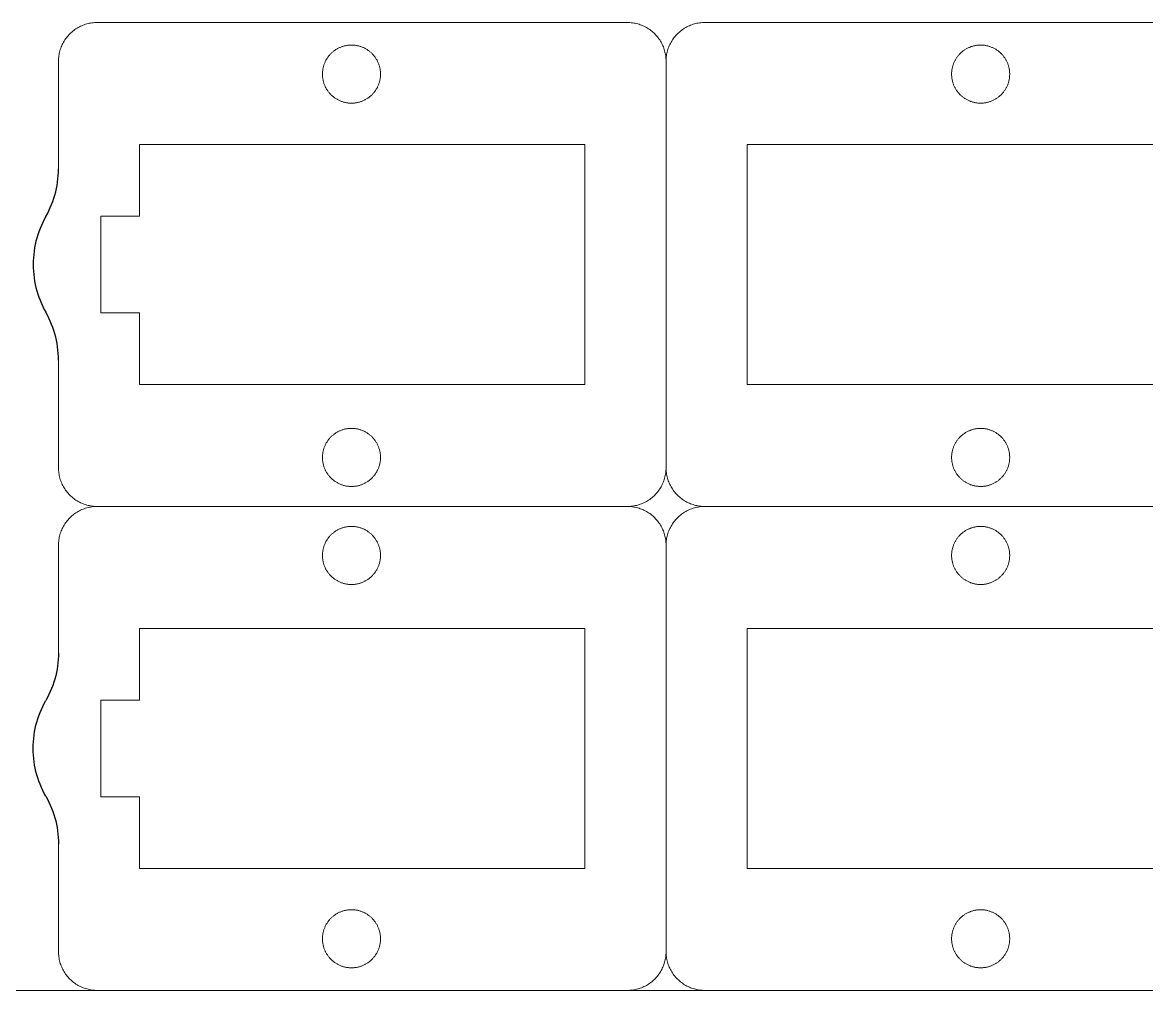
# Model space of a CAD drawing. Header units: millimetres. Extents: x -87 to 69, y -57 to 280.
# Drawn here: x -41.3 to 16.7, y 86.6 to 136.6 of the extents above; entities that cross this region are included whole.
import ezdxf

# ---------------------------------------------------------------- set-up
doc = ezdxf.new("R2010")
doc.units = ezdxf.units.MM
doc.header["$MEASUREMENT"] = 0
doc.layers.add('Predeterminado', color=18, linetype='Continuous', true_color=0x000000)

msp = doc.modelspace()

# ---------------------------------------------------------------- linework, layer by layer
at = {"layer": 'Predeterminado', "lineweight": 9}
for points in [[(-37.488, 136.619), (-37.556, 136.618), (-37.624, 136.614), (-37.692, 136.608), (-37.76, 136.6), (-37.828, 136.59), (-37.895, 136.577), (-37.961, 136.562), (-38.027, 136.545), (-38.093, 136.525), (-38.157, 136.503), (-38.221, 136.479), (-38.285, 136.453), (-38.347, 136.425), (-38.408, 136.395), (-38.468, 136.362), (-38.527, 136.328), (-38.585, 136.291), (-38.641, 136.253), (-38.696, 136.213), (-38.75, 136.17), (-38.802, 136.126), (-38.853, 136.081), (-38.902, 136.033), (-38.949, 135.984), (-38.995, 135.933), (-39.039, 135.881), (-39.081, 135.827), (-39.122, 135.772), (-39.16, 135.716), (-39.197, 135.658), (-39.231, 135.599), (-39.263, 135.539), (-39.294, 135.478), (-39.322, 135.416), (-39.348, 135.353), (-39.372, 135.289), (-39.394, 135.224), (-39.414, 135.158), (-39.431, 135.092), (-39.446, 135.026), (-39.459, 134.959), (-39.469, 134.891), (-39.477, 134.823), (-39.483, 134.755), (-39.487, 134.687), (-39.488, 134.619)], [(-10.102, 136.619), (-37.488, 136.619)], [(-8.102, 134.619), (-8.103, 134.687), (-8.106, 134.755), (-8.112, 134.823), (-8.12, 134.891), (-8.131, 134.959), (-8.144, 135.026), (-8.159, 135.092), (-8.176, 135.158), (-8.195, 135.224), (-8.217, 135.289), (-8.241, 135.353), (-8.267, 135.416), (-8.296, 135.478), (-8.326, 135.539), (-8.358, 135.599), (-8.393, 135.658), (-8.429, 135.716), (-8.468, 135.772), (-8.508, 135.827), (-8.55, 135.881), (-8.594, 135.933), (-8.64, 135.984), (-8.687, 136.033), (-8.737, 136.081), (-8.787, 136.126), (-8.84, 136.17), (-8.893, 136.213), (-8.948, 136.253), (-9.005, 136.291), (-9.063, 136.328), (-9.121, 136.362), (-9.182, 136.395), (-9.243, 136.425), (-9.305, 136.453), (-9.368, 136.479), (-9.432, 136.503), (-9.497, 136.525), (-9.562, 136.545), (-9.628, 136.562), (-9.695, 136.577), (-9.762, 136.59), (-9.829, 136.6), (-9.897, 136.608), (-9.965, 136.614), (-10.033, 136.618), (-10.102, 136.619)], [(-8.102, 134.619), (-8.101, 134.687), (-8.097, 134.755), (-8.091, 134.823), (-8.083, 134.891), (-8.073, 134.959), (-8.06, 135.026), (-8.045, 135.092), (-8.028, 135.158), (-8.008, 135.224), (-7.986, 135.289), (-7.962, 135.353), (-7.936, 135.416), (-7.908, 135.478), (-7.877, 135.539), (-7.845, 135.599), (-7.811, 135.658), (-7.774, 135.716), (-7.736, 135.772), (-7.695, 135.827), (-7.653, 135.881), (-7.609, 135.933), (-7.563, 135.984), (-7.516, 136.033), (-7.467, 136.081), (-7.416, 136.126), (-7.364, 136.17), (-7.31, 136.213), (-7.255, 136.253), (-7.199, 136.291), (-7.141, 136.328), (-7.082, 136.362), (-7.022, 136.395), (-6.961, 136.425), (-6.899, 136.453), (-6.835, 136.479), (-6.771, 136.503), (-6.707, 136.525), (-6.641, 136.545), (-6.575, 136.562), (-6.509, 136.577), (-6.442, 136.59), (-6.374, 136.6), (-6.306, 136.608), (-6.238, 136.614), (-6.17, 136.618), (-6.102, 136.619)], [(-6.102, 136.619), (21.284, 136.619)], [(-39.488, 134.619), (-39.488, 129.062)], [(-8.102, 113.619), (-8.102, 134.619)], [(-35.295, 126.619), (-35.295, 130.319), (-35.294, 130.319), (-12.295, 130.319), (-12.295, 130.318), (-12.295, 117.919), (-12.296, 117.919), (-35.295, 117.919), (-35.295, 117.919), (-35.295, 121.619)], [(19.091, 126.619), (19.091, 130.319), (19.09, 130.319), (-3.909, 130.319), (-3.909, 130.318), (-3.909, 117.919), (-3.908, 117.919), (19.091, 117.919), (19.091, 117.919), (19.091, 121.619)], [(-35.295, 121.619), (-35.295, 121.619), (-37.295, 121.619), (-37.295, 121.619), (-37.295, 126.619), (-37.295, 126.619), (-35.295, 126.619)], [(-39.488, 119.175), (-39.488, 113.619)], [(-39.488, 113.619), (-39.487, 113.551), (-39.483, 113.482), (-39.477, 113.414), (-39.469, 113.347), (-39.459, 113.279), (-39.446, 113.212), (-39.431, 113.145), (-39.414, 113.079), (-39.394, 113.014), (-39.372, 112.949), (-39.348, 112.885), (-39.322, 112.822), (-39.294, 112.76), (-39.263, 112.699), (-39.231, 112.639), (-39.197, 112.58), (-39.16, 112.522), (-39.122, 112.466), (-39.081, 112.41), (-39.039, 112.357), (-38.995, 112.304), (-38.949, 112.254), (-38.902, 112.205), (-38.853, 112.157), (-38.802, 112.111), (-38.75, 112.067), (-38.696, 112.025), (-38.641, 111.985), (-38.585, 111.947), (-38.527, 111.91), (-38.468, 111.876), (-38.408, 111.843), (-38.347, 111.813), (-38.285, 111.784), (-38.221, 111.758), (-38.157, 111.734), (-38.093, 111.713), (-38.027, 111.693), (-37.961, 111.676), (-37.895, 111.661), (-37.828, 111.648), (-37.76, 111.638), (-37.692, 111.629), (-37.624, 111.624), (-37.556, 111.62), (-37.488, 111.619)], [(-10.102, 111.619), (-10.033, 111.62), (-9.965, 111.624), (-9.897, 111.629), (-9.829, 111.638), (-9.762, 111.648), (-9.695, 111.661), (-9.628, 111.676), (-9.562, 111.693), (-9.497, 111.713), (-9.432, 111.734), (-9.368, 111.758), (-9.305, 111.784), (-9.243, 111.813), (-9.182, 111.843), (-9.121, 111.876), (-9.063, 111.91), (-9.005, 111.947), (-8.948, 111.985), (-8.893, 112.025), (-8.84, 112.067), (-8.787, 112.111), (-8.737, 112.157), (-8.687, 112.205), (-8.64, 112.254), (-8.594, 112.304), (-8.55, 112.357), (-8.508, 112.41), (-8.468, 112.466), (-8.429, 112.522), (-8.393, 112.58), (-8.358, 112.639), (-8.326, 112.699), (-8.296, 112.76), (-8.267, 112.822), (-8.241, 112.885), (-8.217, 112.949), (-8.195, 113.014), (-8.176, 113.079), (-8.159, 113.145), (-8.144, 113.212), (-8.131, 113.279), (-8.12, 113.347), (-8.112, 113.414), (-8.106, 113.482), (-8.103, 113.551), (-8.102, 113.619)], [(-6.102, 111.619), (-6.17, 111.62), (-6.238, 111.624), (-6.306, 111.629), (-6.374, 111.638), (-6.442, 111.648), (-6.509, 111.661), (-6.575, 111.676), (-6.641, 111.693), (-6.707, 111.713), (-6.771, 111.734), (-6.835, 111.758), (-6.899, 111.784), (-6.961, 111.813), (-7.022, 111.843), (-7.082, 111.876), (-7.141, 111.91), (-7.199, 111.947), (-7.255, 111.985), (-7.31, 112.025), (-7.364, 112.067), (-7.416, 112.111), (-7.467, 112.157), (-7.516, 112.205), (-7.563, 112.254), (-7.609, 112.304), (-7.653, 112.357), (-7.695, 112.41), (-7.736, 112.466), (-7.774, 112.522), (-7.811, 112.58), (-7.845, 112.639), (-7.877, 112.699), (-7.908, 112.76), (-7.936, 112.822), (-7.962, 112.885), (-7.986, 112.949), (-8.008, 113.014), (-8.028, 113.079), (-8.045, 113.145), (-8.06, 113.212), (-8.073, 113.279), (-8.083, 113.347), (-8.091, 113.414), (-8.097, 113.482), (-8.101, 113.551), (-8.102, 113.619)], [(-39.488, 109.619), (-39.487, 109.687), (-39.483, 109.755), (-39.477, 109.823), (-39.469, 109.891), (-39.459, 109.959), (-39.446, 110.026), (-39.431, 110.092), (-39.414, 110.158), (-39.394, 110.224), (-39.372, 110.289), (-39.348, 110.353), (-39.322, 110.416), (-39.294, 110.478), (-39.263, 110.539), (-39.231, 110.599), (-39.197, 110.658), (-39.16, 110.716), (-39.122, 110.772), (-39.081, 110.827), (-39.039, 110.881), (-38.995, 110.933), (-38.949, 110.984), (-38.902, 111.033), (-38.853, 111.081), (-38.802, 111.126), (-38.75, 111.17), (-38.696, 111.213), (-38.641, 111.253), (-38.585, 111.291), (-38.527, 111.328), (-38.468, 111.362), (-38.408, 111.395), (-38.347, 111.425), (-38.285, 111.453), (-38.221, 111.479), (-38.157, 111.503), (-38.093, 111.525), (-38.027, 111.545), (-37.961, 111.562), (-37.895, 111.577), (-37.828, 111.59), (-37.76, 111.6), (-37.692, 111.608), (-37.624, 111.614), (-37.556, 111.618), (-37.488, 111.619)], [(-37.488, 111.619), (-10.102, 111.619)], [(-10.102, 111.619), (-10.033, 111.618), (-9.965, 111.614), (-9.897, 111.608), (-9.829, 111.6), (-9.762, 111.59), (-9.695, 111.577), (-9.628, 111.562), (-9.562, 111.545), (-9.497, 111.525), (-9.432, 111.503), (-9.368, 111.479), (-9.305, 111.453), (-9.243, 111.425), (-9.182, 111.395), (-9.121, 111.362), (-9.063, 111.328), (-9.005, 111.291), (-8.948, 111.253), (-8.893, 111.213), (-8.84, 111.17), (-8.787, 111.126), (-8.737, 111.081), (-8.687, 111.033), (-8.64, 110.984), (-8.594, 110.933), (-8.55, 110.881), (-8.508, 110.827), (-8.468, 110.772), (-8.429, 110.716), (-8.393, 110.658), (-8.358, 110.599), (-8.326, 110.539), (-8.296, 110.478), (-8.267, 110.416), (-8.241, 110.353), (-8.217, 110.289), (-8.195, 110.224), (-8.176, 110.158), (-8.159, 110.092), (-8.144, 110.026), (-8.131, 109.959), (-8.12, 109.891), (-8.112, 109.823), (-8.106, 109.755), (-8.103, 109.687), (-8.102, 109.619)], [(-6.102, 111.619), (-6.17, 111.618), (-6.238, 111.614), (-6.306, 111.608), (-6.374, 111.6), (-6.442, 111.59), (-6.509, 111.577), (-6.575, 111.562), (-6.641, 111.545), (-6.707, 111.525), (-6.771, 111.503), (-6.835, 111.479), (-6.899, 111.453), (-6.961, 111.425), (-7.022, 111.395), (-7.082, 111.362), (-7.141, 111.328), (-7.199, 111.291), (-7.255, 111.253), (-7.31, 111.213), (-7.364, 111.17), (-7.416, 111.126), (-7.467, 111.081), (-7.516, 111.033), (-7.563, 110.984), (-7.609, 110.933), (-7.653, 110.881), (-7.695, 110.827), (-7.736, 110.772), (-7.774, 110.716), (-7.811, 110.658), (-7.845, 110.599), (-7.877, 110.539), (-7.908, 110.478), (-7.936, 110.416), (-7.962, 110.353), (-7.986, 110.289), (-8.008, 110.224), (-8.028, 110.158), (-8.045, 110.092), (-8.06, 110.026), (-8.073, 109.959), (-8.083, 109.891), (-8.091, 109.823), (-8.097, 109.755), (-8.101, 109.687), (-8.102, 109.619)], [(21.284, 111.619), (-6.102, 111.619)], [(-39.488, 104.062), (-39.488, 109.619)], [(-8.102, 109.619), (-8.102, 88.619)], [(-35.295, 96.619), (-35.295, 92.919), (-35.294, 92.919), (-12.295, 92.919), (-12.295, 92.92), (-12.295, 105.319), (-12.296, 105.319), (-35.295, 105.319), (-35.295, 105.319), (-35.295, 101.619)], [(19.091, 96.619), (19.091, 92.919), (19.09, 92.919), (-3.909, 92.919), (-3.909, 92.92), (-3.909, 105.319), (-3.908, 105.319), (19.091, 105.319), (19.091, 105.319), (19.091, 101.619)], [(-35.295, 101.619), (-35.295, 101.619), (-37.295, 101.619), (-37.295, 101.619), (-37.295, 96.619), (-37.295, 96.619), (-35.295, 96.619)], [(-39.488, 88.619), (-39.488, 94.175)], [(-37.488, 86.619), (-37.556, 86.62), (-37.624, 86.624), (-37.692, 86.629), (-37.76, 86.638), (-37.828, 86.648), (-37.895, 86.661), (-37.961, 86.676), (-38.027, 86.693), (-38.093, 86.713), (-38.157, 86.734), (-38.221, 86.758), (-38.285, 86.784), (-38.347, 86.813), (-38.408, 86.843), (-38.468, 86.876), (-38.527, 86.91), (-38.585, 86.947), (-38.641, 86.985), (-38.696, 87.025), (-38.75, 87.067), (-38.802, 87.111), (-38.853, 87.157), (-38.902, 87.205), (-38.949, 87.254), (-38.995, 87.304), (-39.039, 87.357), (-39.081, 87.41), (-39.122, 87.466), (-39.16, 87.522), (-39.197, 87.58), (-39.231, 87.639), (-39.263, 87.699), (-39.294, 87.76), (-39.322, 87.822), (-39.348, 87.885), (-39.372, 87.949), (-39.394, 88.014), (-39.414, 88.079), (-39.431, 88.145), (-39.446, 88.212), (-39.459, 88.279), (-39.469, 88.347), (-39.477, 88.414), (-39.483, 88.482), (-39.487, 88.551), (-39.488, 88.619)], [(-8.102, 88.619), (-8.103, 88.551), (-8.106, 88.482), (-8.112, 88.414), (-8.12, 88.347), (-8.131, 88.279), (-8.144, 88.212), (-8.159, 88.145), (-8.176, 88.079), (-8.195, 88.014), (-8.217, 87.949), (-8.241, 87.885), (-8.267, 87.822), (-8.296, 87.76), (-8.326, 87.699), (-8.358, 87.639), (-8.393, 87.58), (-8.429, 87.522), (-8.468, 87.466), (-8.508, 87.41), (-8.55, 87.357), (-8.594, 87.304), (-8.64, 87.254), (-8.687, 87.205), (-8.737, 87.157), (-8.787, 87.111), (-8.84, 87.067), (-8.893, 87.025), (-8.948, 86.985), (-9.005, 86.947), (-9.063, 86.91), (-9.121, 86.876), (-9.182, 86.843), (-9.243, 86.813), (-9.305, 86.784), (-9.368, 86.758), (-9.432, 86.734), (-9.497, 86.713), (-9.562, 86.693), (-9.628, 86.676), (-9.695, 86.661), (-9.762, 86.648), (-9.829, 86.638), (-9.897, 86.629), (-9.965, 86.624), (-10.033, 86.62), (-10.102, 86.619)], [(-8.102, 88.619), (-8.101, 88.551), (-8.097, 88.482), (-8.091, 88.414), (-8.083, 88.347), (-8.073, 88.279), (-8.06, 88.212), (-8.045, 88.145), (-8.028, 88.079), (-8.008, 88.014), (-7.986, 87.949), (-7.962, 87.885), (-7.936, 87.822), (-7.908, 87.76), (-7.877, 87.699), (-7.845, 87.639), (-7.811, 87.58), (-7.774, 87.522), (-7.736, 87.466), (-7.695, 87.41), (-7.653, 87.357), (-7.609, 87.304), (-7.563, 87.254), (-7.516, 87.205), (-7.467, 87.157), (-7.416, 87.111), (-7.364, 87.067), (-7.31, 87.025), (-7.255, 86.985), (-7.199, 86.947), (-7.141, 86.91), (-7.082, 86.876), (-7.022, 86.843), (-6.961, 86.813), (-6.899, 86.784), (-6.835, 86.758), (-6.771, 86.734), (-6.707, 86.713), (-6.641, 86.693), (-6.575, 86.676), (-6.509, 86.661), (-6.442, 86.648), (-6.374, 86.638), (-6.306, 86.629), (-6.238, 86.624), (-6.17, 86.62), (-6.102, 86.619)], [(21.284, 86.619), (21.281, 86.619), (21.271, 86.619), (21.233, 86.619), (21.081, 86.619), (20.487, 86.619), (18.234, 86.619), (10.191, 86.618), (-14.216, 86.616), (-38.622, 86.614), (-46.665, 86.613), (-48.918, 86.613), (-49.512, 86.613), (-49.664, 86.613), (-49.703, 86.613), (-49.712, 86.613), (-49.716, 86.613)]]:
    msp.add_lwpolyline(points, dxfattribs=at)
for points in [[(-24.352, 132.451), (-24.391, 132.451), (-24.429, 132.453), (-24.468, 132.455), (-24.506, 132.459), (-24.543, 132.463), (-24.581, 132.468), (-24.618, 132.474), (-24.654, 132.481), (-24.691, 132.489), (-24.727, 132.498), (-24.763, 132.508), (-24.798, 132.518), (-24.833, 132.53), (-24.868, 132.542), (-24.902, 132.555), (-24.936, 132.569), (-24.97, 132.583), (-25.003, 132.599), (-25.035, 132.615), (-25.067, 132.632), (-25.099, 132.65), (-25.13, 132.668), (-25.161, 132.687), (-25.191, 132.707), (-25.221, 132.728), (-25.25, 132.749), (-25.278, 132.771), (-25.306, 132.793), (-25.334, 132.817), (-25.361, 132.841), (-25.387, 132.865), (-25.413, 132.89), (-25.438, 132.916), (-25.463, 132.942), (-25.486, 132.969), (-25.51, 132.997), (-25.532, 133.025), (-25.554, 133.053), (-25.576, 133.083), (-25.596, 133.112), (-25.616, 133.142), (-25.635, 133.173), (-25.654, 133.204), (-25.671, 133.236), (-25.688, 133.268), (-25.704, 133.301), (-25.72, 133.334), (-25.734, 133.367), (-25.748, 133.401), (-25.761, 133.435), (-25.773, 133.47), (-25.785, 133.505), (-25.795, 133.54), (-25.805, 133.576), (-25.814, 133.612), (-25.822, 133.649), (-25.829, 133.685), (-25.835, 133.723), (-25.84, 133.76), (-25.845, 133.798), (-25.848, 133.836), (-25.85, 133.874), (-25.852, 133.912), (-25.852, 133.951), (-25.852, 133.99), (-25.85, 134.028), (-25.848, 134.066), (-25.845, 134.104), (-25.84, 134.142), (-25.835, 134.179), (-25.829, 134.217), (-25.822, 134.253), (-25.814, 134.29), (-25.805, 134.326), (-25.795, 134.362), (-25.785, 134.397), (-25.773, 134.432), (-25.761, 134.467), (-25.748, 134.501), (-25.734, 134.535), (-25.72, 134.568), (-25.704, 134.601), (-25.688, 134.634), (-25.671, 134.666), (-25.654, 134.698), (-25.635, 134.729), (-25.616, 134.759), (-25.596, 134.79), (-25.576, 134.819), (-25.554, 134.848), (-25.532, 134.877), (-25.51, 134.905), (-25.486, 134.933), (-25.463, 134.96), (-25.438, 134.986), (-25.413, 135.012), (-25.387, 135.037), (-25.361, 135.061), (-25.334, 135.085), (-25.306, 135.108), (-25.278, 135.131), (-25.25, 135.153), (-25.221, 135.174), (-25.191, 135.195), (-25.161, 135.215), (-25.13, 135.234), (-25.099, 135.252), (-25.067, 135.27), (-25.035, 135.287), (-25.003, 135.303), (-24.97, 135.318), (-24.936, 135.333), (-24.902, 135.347), (-24.868, 135.36), (-24.833, 135.372), (-24.798, 135.384), (-24.763, 135.394), (-24.727, 135.404), (-24.691, 135.413), (-24.654, 135.421), (-24.618, 135.428), (-24.581, 135.434), (-24.543, 135.439), (-24.506, 135.443), (-24.468, 135.447), (-24.429, 135.449), (-24.391, 135.451), (-24.352, 135.451), (-24.313, 135.451), (-24.275, 135.449), (-24.237, 135.447), (-24.199, 135.443), (-24.161, 135.439), (-24.124, 135.434), (-24.087, 135.428), (-24.05, 135.421), (-24.013, 135.413), (-23.977, 135.404), (-23.942, 135.394), (-23.906, 135.384), (-23.871, 135.372), (-23.836, 135.36), (-23.802, 135.347), (-23.768, 135.333), (-23.735, 135.318), (-23.702, 135.303), (-23.669, 135.287), (-23.637, 135.27), (-23.606, 135.252), (-23.574, 135.234), (-23.544, 135.215), (-23.514, 135.195), (-23.484, 135.174), (-23.455, 135.153), (-23.426, 135.131), (-23.398, 135.108), (-23.371, 135.085), (-23.344, 135.061), (-23.317, 135.037), (-23.292, 135.012), (-23.266, 134.986), (-23.242, 134.96), (-23.218, 134.933), (-23.195, 134.905), (-23.172, 134.877), (-23.15, 134.848), (-23.129, 134.819), (-23.108, 134.79), (-23.089, 134.759), (-23.069, 134.729), (-23.051, 134.698), (-23.033, 134.666), (-23.016, 134.634), (-23, 134.601), (-22.985, 134.568), (-22.97, 134.535), (-22.956, 134.501), (-22.943, 134.467), (-22.931, 134.432), (-22.92, 134.397), (-22.909, 134.362), (-22.899, 134.326), (-22.891, 134.29), (-22.883, 134.253), (-22.876, 134.217), (-22.869, 134.179), (-22.864, 134.142), (-22.86, 134.104), (-22.857, 134.066), (-22.854, 134.028), (-22.853, 133.99), (-22.852, 133.951), (-22.853, 133.912), (-22.854, 133.874), (-22.857, 133.836), (-22.86, 133.798), (-22.864, 133.76), (-22.869, 133.723), (-22.876, 133.685), (-22.883, 133.649), (-22.891, 133.612), (-22.899, 133.576), (-22.909, 133.54), (-22.92, 133.505), (-22.931, 133.47), (-22.943, 133.435), (-22.956, 133.401), (-22.97, 133.367), (-22.985, 133.334), (-23, 133.301), (-23.016, 133.268), (-23.033, 133.236), (-23.051, 133.204), (-23.069, 133.173), (-23.089, 133.142), (-23.108, 133.112), (-23.129, 133.083), (-23.15, 133.053), (-23.172, 133.025), (-23.195, 132.997), (-23.218, 132.969), (-23.242, 132.942), (-23.266, 132.916), (-23.292, 132.89), (-23.317, 132.865), (-23.344, 132.841), (-23.371, 132.817), (-23.398, 132.793), (-23.426, 132.771), (-23.455, 132.749), (-23.484, 132.728), (-23.514, 132.707), (-23.544, 132.687), (-23.574, 132.668), (-23.606, 132.65), (-23.637, 132.632), (-23.669, 132.615), (-23.702, 132.599), (-23.735, 132.583), (-23.768, 132.569), (-23.802, 132.555), (-23.836, 132.542), (-23.871, 132.53), (-23.906, 132.518), (-23.942, 132.508), (-23.977, 132.498), (-24.013, 132.489), (-24.05, 132.481), (-24.087, 132.474), (-24.124, 132.468), (-24.161, 132.463), (-24.199, 132.459), (-24.237, 132.455), (-24.275, 132.453), (-24.313, 132.451)], [(8.149, 132.451), (8.188, 132.451), (8.226, 132.453), (8.264, 132.455), (8.302, 132.459), (8.34, 132.463), (8.377, 132.468), (8.414, 132.474), (8.451, 132.481), (8.488, 132.489), (8.524, 132.498), (8.559, 132.508), (8.595, 132.518), (8.63, 132.53), (8.665, 132.542), (8.699, 132.555), (8.733, 132.569), (8.766, 132.583), (8.799, 132.599), (8.832, 132.615), (8.864, 132.632), (8.895, 132.65), (8.927, 132.668), (8.957, 132.687), (8.987, 132.707), (9.017, 132.728), (9.046, 132.749), (9.075, 132.771), (9.103, 132.793), (9.13, 132.817), (9.157, 132.841), (9.184, 132.865), (9.209, 132.89), (9.235, 132.916), (9.259, 132.942), (9.283, 132.969), (9.306, 132.997), (9.329, 133.025), (9.351, 133.053), (9.372, 133.083), (9.393, 133.112), (9.413, 133.142), (9.432, 133.173), (9.45, 133.204), (9.468, 133.236), (9.485, 133.268), (9.501, 133.301), (9.516, 133.334), (9.531, 133.367), (9.545, 133.401), (9.558, 133.435), (9.57, 133.47), (9.581, 133.505), (9.592, 133.54), (9.602, 133.576), (9.61, 133.612), (9.618, 133.649), (9.625, 133.685), (9.632, 133.723), (9.637, 133.76), (9.641, 133.798), (9.645, 133.836), (9.647, 133.874), (9.648, 133.912), (9.649, 133.951), (9.648, 133.99), (9.647, 134.028), (9.645, 134.066), (9.641, 134.104), (9.637, 134.142), (9.632, 134.179), (9.625, 134.217), (9.618, 134.253), (9.61, 134.29), (9.602, 134.326), (9.592, 134.362), (9.581, 134.397), (9.57, 134.432), (9.558, 134.467), (9.545, 134.501), (9.531, 134.535), (9.516, 134.568), (9.501, 134.601), (9.485, 134.634), (9.468, 134.666), (9.45, 134.698), (9.432, 134.729), (9.413, 134.759), (9.393, 134.79), (9.372, 134.819), (9.351, 134.848), (9.329, 134.877), (9.306, 134.905), (9.283, 134.933), (9.259, 134.96), (9.235, 134.986), (9.209, 135.012), (9.184, 135.037), (9.157, 135.061), (9.13, 135.085), (9.103, 135.108), (9.075, 135.131), (9.046, 135.153), (9.017, 135.174), (8.987, 135.195), (8.957, 135.215), (8.927, 135.234), (8.895, 135.252), (8.864, 135.27), (8.832, 135.287), (8.799, 135.303), (8.766, 135.318), (8.733, 135.333), (8.699, 135.347), (8.665, 135.36), (8.63, 135.372), (8.595, 135.384), (8.559, 135.394), (8.524, 135.404), (8.488, 135.413), (8.451, 135.421), (8.414, 135.428), (8.377, 135.434), (8.34, 135.439), (8.302, 135.443), (8.264, 135.447), (8.226, 135.449), (8.188, 135.451), (8.149, 135.451), (8.11, 135.451), (8.072, 135.449), (8.033, 135.447), (7.995, 135.443), (7.958, 135.439), (7.92, 135.434), (7.883, 135.428), (7.847, 135.421), (7.81, 135.413), (7.774, 135.404), (7.738, 135.394), (7.703, 135.384), (7.668, 135.372), (7.633, 135.36), (7.599, 135.347), (7.565, 135.333), (7.532, 135.318), (7.498, 135.303), (7.466, 135.287), (7.434, 135.27), (7.402, 135.252), (7.371, 135.234), (7.34, 135.215), (7.31, 135.195), (7.28, 135.174), (7.251, 135.153), (7.223, 135.131), (7.195, 135.108), (7.167, 135.085), (7.14, 135.061), (7.114, 135.037), (7.088, 135.012), (7.063, 134.986), (7.038, 134.96), (7.015, 134.933), (6.991, 134.905), (6.969, 134.877), (6.947, 134.848), (6.926, 134.819), (6.905, 134.79), (6.885, 134.759), (6.866, 134.729), (6.848, 134.698), (6.83, 134.666), (6.813, 134.634), (6.797, 134.601), (6.781, 134.568), (6.767, 134.535), (6.753, 134.501), (6.74, 134.467), (6.728, 134.432), (6.716, 134.397), (6.706, 134.362), (6.696, 134.326), (6.687, 134.29), (6.679, 134.253), (6.672, 134.217), (6.666, 134.179), (6.661, 134.142), (6.657, 134.104), (6.653, 134.066), (6.651, 134.028), (6.649, 133.99), (6.649, 133.951), (6.649, 133.912), (6.651, 133.874), (6.653, 133.836), (6.657, 133.798), (6.661, 133.76), (6.666, 133.723), (6.672, 133.685), (6.679, 133.649), (6.687, 133.612), (6.696, 133.576), (6.706, 133.54), (6.716, 133.505), (6.728, 133.47), (6.74, 133.435), (6.753, 133.401), (6.767, 133.367), (6.781, 133.334), (6.797, 133.301), (6.813, 133.268), (6.83, 133.236), (6.848, 133.204), (6.866, 133.173), (6.885, 133.142), (6.905, 133.112), (6.926, 133.083), (6.947, 133.053), (6.969, 133.025), (6.991, 132.997), (7.015, 132.969), (7.038, 132.942), (7.063, 132.916), (7.088, 132.89), (7.114, 132.865), (7.14, 132.841), (7.167, 132.817), (7.195, 132.793), (7.223, 132.771), (7.251, 132.749), (7.28, 132.728), (7.31, 132.707), (7.34, 132.687), (7.371, 132.668), (7.402, 132.65), (7.434, 132.632), (7.466, 132.615), (7.498, 132.599), (7.532, 132.583), (7.565, 132.569), (7.599, 132.555), (7.633, 132.542), (7.668, 132.53), (7.703, 132.518), (7.738, 132.508), (7.774, 132.498), (7.81, 132.489), (7.847, 132.481), (7.883, 132.474), (7.92, 132.468), (7.958, 132.463), (7.995, 132.459), (8.033, 132.455), (8.072, 132.453), (8.11, 132.451)], [(-24.352, 112.651), (-24.391, 112.651), (-24.43, 112.653), (-24.468, 112.655), (-24.506, 112.659), (-24.543, 112.663), (-24.581, 112.668), (-24.618, 112.674), (-24.655, 112.681), (-24.691, 112.689), (-24.727, 112.698), (-24.763, 112.708), (-24.798, 112.718), (-24.833, 112.73), (-24.868, 112.742), (-24.902, 112.755), (-24.936, 112.769), (-24.97, 112.783), (-25.003, 112.799), (-25.035, 112.815), (-25.067, 112.832), (-25.099, 112.85), (-25.13, 112.868), (-25.161, 112.887), (-25.191, 112.907), (-25.221, 112.928), (-25.25, 112.949), (-25.279, 112.971), (-25.307, 112.993), (-25.334, 113.017), (-25.361, 113.041), (-25.387, 113.065), (-25.413, 113.09), (-25.438, 113.116), (-25.463, 113.142), (-25.487, 113.169), (-25.51, 113.197), (-25.533, 113.225), (-25.554, 113.253), (-25.576, 113.283), (-25.596, 113.312), (-25.616, 113.342), (-25.635, 113.373), (-25.654, 113.404), (-25.671, 113.436), (-25.688, 113.468), (-25.705, 113.501), (-25.72, 113.534), (-25.735, 113.567), (-25.748, 113.601), (-25.761, 113.635), (-25.774, 113.67), (-25.785, 113.705), (-25.796, 113.74), (-25.805, 113.776), (-25.814, 113.812), (-25.822, 113.849), (-25.829, 113.885), (-25.835, 113.923), (-25.84, 113.96), (-25.845, 113.998), (-25.848, 114.036), (-25.851, 114.074), (-25.852, 114.112), (-25.853, 114.151), (-25.852, 114.19), (-25.851, 114.228), (-25.848, 114.266), (-25.845, 114.304), (-25.84, 114.342), (-25.835, 114.379), (-25.829, 114.417), (-25.822, 114.453), (-25.814, 114.49), (-25.805, 114.526), (-25.796, 114.562), (-25.785, 114.597), (-25.774, 114.632), (-25.761, 114.667), (-25.748, 114.701), (-25.735, 114.735), (-25.72, 114.768), (-25.705, 114.801), (-25.688, 114.834), (-25.671, 114.866), (-25.654, 114.898), (-25.635, 114.929), (-25.616, 114.959), (-25.596, 114.99), (-25.576, 115.019), (-25.554, 115.048), (-25.533, 115.077), (-25.51, 115.105), (-25.487, 115.133), (-25.463, 115.16), (-25.438, 115.186), (-25.413, 115.212), (-25.387, 115.237), (-25.361, 115.261), (-25.334, 115.285), (-25.307, 115.308), (-25.279, 115.331), (-25.25, 115.353), (-25.221, 115.374), (-25.191, 115.395), (-25.161, 115.415), (-25.13, 115.434), (-25.099, 115.452), (-25.067, 115.47), (-25.035, 115.487), (-25.003, 115.503), (-24.97, 115.518), (-24.936, 115.533), (-24.902, 115.547), (-24.868, 115.56), (-24.833, 115.572), (-24.798, 115.584), (-24.763, 115.594), (-24.727, 115.604), (-24.691, 115.613), (-24.655, 115.621), (-24.618, 115.628), (-24.581, 115.634), (-24.543, 115.639), (-24.506, 115.643), (-24.468, 115.647), (-24.43, 115.649), (-24.391, 115.651), (-24.352, 115.651), (-24.314, 115.651), (-24.275, 115.649), (-24.237, 115.647), (-24.199, 115.643), (-24.161, 115.639), (-24.124, 115.634), (-24.087, 115.628), (-24.05, 115.621), (-24.014, 115.613), (-23.978, 115.604), (-23.942, 115.594), (-23.906, 115.584), (-23.871, 115.572), (-23.837, 115.56), (-23.802, 115.547), (-23.769, 115.533), (-23.735, 115.518), (-23.702, 115.503), (-23.67, 115.487), (-23.637, 115.47), (-23.606, 115.452), (-23.575, 115.434), (-23.544, 115.415), (-23.514, 115.395), (-23.484, 115.374), (-23.455, 115.353), (-23.426, 115.331), (-23.398, 115.308), (-23.371, 115.285), (-23.344, 115.261), (-23.317, 115.237), (-23.292, 115.212), (-23.267, 115.186), (-23.242, 115.16), (-23.218, 115.133), (-23.195, 115.105), (-23.172, 115.077), (-23.15, 115.048), (-23.129, 115.019), (-23.109, 114.99), (-23.089, 114.959), (-23.07, 114.929), (-23.051, 114.898), (-23.033, 114.866), (-23.017, 114.834), (-23, 114.801), (-22.985, 114.768), (-22.97, 114.735), (-22.956, 114.701), (-22.943, 114.667), (-22.931, 114.632), (-22.92, 114.597), (-22.909, 114.562), (-22.9, 114.526), (-22.891, 114.49), (-22.883, 114.453), (-22.876, 114.417), (-22.87, 114.379), (-22.864, 114.342), (-22.86, 114.304), (-22.857, 114.266), (-22.854, 114.228), (-22.853, 114.19), (-22.852, 114.151), (-22.853, 114.112), (-22.854, 114.074), (-22.857, 114.036), (-22.86, 113.998), (-22.864, 113.96), (-22.87, 113.923), (-22.876, 113.885), (-22.883, 113.849), (-22.891, 113.812), (-22.9, 113.776), (-22.909, 113.74), (-22.92, 113.705), (-22.931, 113.67), (-22.943, 113.635), (-22.956, 113.601), (-22.97, 113.567), (-22.985, 113.534), (-23, 113.501), (-23.017, 113.468), (-23.033, 113.436), (-23.051, 113.404), (-23.07, 113.373), (-23.089, 113.342), (-23.109, 113.312), (-23.129, 113.283), (-23.15, 113.253), (-23.172, 113.225), (-23.195, 113.197), (-23.218, 113.169), (-23.242, 113.142), (-23.267, 113.116), (-23.292, 113.09), (-23.317, 113.065), (-23.344, 113.041), (-23.371, 113.017), (-23.398, 112.993), (-23.426, 112.971), (-23.455, 112.949), (-23.484, 112.928), (-23.514, 112.907), (-23.544, 112.887), (-23.575, 112.868), (-23.606, 112.85), (-23.637, 112.832), (-23.67, 112.815), (-23.702, 112.799), (-23.735, 112.783), (-23.769, 112.769), (-23.802, 112.755), (-23.837, 112.742), (-23.871, 112.73), (-23.906, 112.718), (-23.942, 112.708), (-23.978, 112.698), (-24.014, 112.689), (-24.05, 112.681), (-24.087, 112.674), (-24.124, 112.668), (-24.161, 112.663), (-24.199, 112.659), (-24.237, 112.655), (-24.275, 112.653), (-24.314, 112.651)], [(8.149, 112.651), (8.188, 112.651), (8.226, 112.653), (8.264, 112.655), (8.302, 112.659), (8.34, 112.663), (8.377, 112.668), (8.415, 112.674), (8.451, 112.681), (8.488, 112.689), (8.524, 112.698), (8.56, 112.708), (8.595, 112.718), (8.63, 112.73), (8.665, 112.742), (8.699, 112.755), (8.733, 112.769), (8.766, 112.783), (8.799, 112.799), (8.832, 112.815), (8.864, 112.832), (8.896, 112.85), (8.927, 112.868), (8.958, 112.887), (8.988, 112.907), (9.017, 112.928), (9.046, 112.949), (9.075, 112.971), (9.103, 112.993), (9.131, 113.017), (9.158, 113.041), (9.184, 113.065), (9.21, 113.09), (9.235, 113.116), (9.259, 113.142), (9.283, 113.169), (9.307, 113.197), (9.329, 113.225), (9.351, 113.253), (9.372, 113.283), (9.393, 113.312), (9.413, 113.342), (9.432, 113.373), (9.45, 113.404), (9.468, 113.436), (9.485, 113.468), (9.501, 113.501), (9.517, 113.534), (9.531, 113.567), (9.545, 113.601), (9.558, 113.635), (9.57, 113.67), (9.582, 113.705), (9.592, 113.74), (9.602, 113.776), (9.611, 113.812), (9.619, 113.849), (9.626, 113.885), (9.632, 113.923), (9.637, 113.96), (9.641, 113.998), (9.645, 114.036), (9.647, 114.074), (9.649, 114.112), (9.649, 114.151), (9.649, 114.19), (9.647, 114.228), (9.645, 114.266), (9.641, 114.304), (9.637, 114.342), (9.632, 114.379), (9.626, 114.417), (9.619, 114.453), (9.611, 114.49), (9.602, 114.526), (9.592, 114.562), (9.582, 114.597), (9.57, 114.632), (9.558, 114.667), (9.545, 114.701), (9.531, 114.735), (9.517, 114.768), (9.501, 114.801), (9.485, 114.834), (9.468, 114.866), (9.45, 114.898), (9.432, 114.929), (9.413, 114.959), (9.393, 114.99), (9.372, 115.019), (9.351, 115.048), (9.329, 115.077), (9.307, 115.105), (9.283, 115.133), (9.259, 115.16), (9.235, 115.186), (9.21, 115.212), (9.184, 115.237), (9.158, 115.261), (9.131, 115.285), (9.103, 115.308), (9.075, 115.331), (9.046, 115.353), (9.017, 115.374), (8.988, 115.395), (8.958, 115.415), (8.927, 115.434), (8.896, 115.452), (8.864, 115.47), (8.832, 115.487), (8.799, 115.503), (8.766, 115.518), (8.733, 115.533), (8.699, 115.547), (8.665, 115.56), (8.63, 115.572), (8.595, 115.584), (8.56, 115.594), (8.524, 115.604), (8.488, 115.613), (8.451, 115.621), (8.415, 115.628), (8.377, 115.634), (8.34, 115.639), (8.302, 115.643), (8.264, 115.647), (8.226, 115.649), (8.188, 115.651), (8.149, 115.651), (8.11, 115.651), (8.072, 115.649), (8.034, 115.647), (7.996, 115.643), (7.958, 115.639), (7.921, 115.634), (7.883, 115.628), (7.847, 115.621), (7.81, 115.613), (7.774, 115.604), (7.738, 115.594), (7.703, 115.584), (7.668, 115.572), (7.633, 115.56), (7.599, 115.547), (7.565, 115.533), (7.532, 115.518), (7.499, 115.503), (7.466, 115.487), (7.434, 115.47), (7.402, 115.452), (7.371, 115.434), (7.341, 115.415), (7.31, 115.395), (7.281, 115.374), (7.252, 115.353), (7.223, 115.331), (7.195, 115.308), (7.167, 115.285), (7.14, 115.261), (7.114, 115.237), (7.088, 115.212), (7.063, 115.186), (7.039, 115.16), (7.015, 115.133), (6.992, 115.105), (6.969, 115.077), (6.947, 115.048), (6.926, 115.019), (6.905, 114.99), (6.885, 114.959), (6.866, 114.929), (6.848, 114.898), (6.83, 114.866), (6.813, 114.834), (6.797, 114.801), (6.782, 114.768), (6.767, 114.735), (6.753, 114.701), (6.74, 114.667), (6.728, 114.632), (6.716, 114.597), (6.706, 114.562), (6.696, 114.526), (6.687, 114.49), (6.679, 114.453), (6.672, 114.417), (6.666, 114.379), (6.661, 114.342), (6.657, 114.304), (6.653, 114.266), (6.651, 114.228), (6.649, 114.19), (6.649, 114.151), (6.649, 114.112), (6.651, 114.074), (6.653, 114.036), (6.657, 113.998), (6.661, 113.96), (6.666, 113.923), (6.672, 113.885), (6.679, 113.849), (6.687, 113.812), (6.696, 113.776), (6.706, 113.74), (6.716, 113.705), (6.728, 113.67), (6.74, 113.635), (6.753, 113.601), (6.767, 113.567), (6.782, 113.534), (6.797, 113.501), (6.813, 113.468), (6.83, 113.436), (6.848, 113.404), (6.866, 113.373), (6.885, 113.342), (6.905, 113.312), (6.926, 113.283), (6.947, 113.253), (6.969, 113.225), (6.992, 113.197), (7.015, 113.169), (7.039, 113.142), (7.063, 113.116), (7.088, 113.09), (7.114, 113.065), (7.14, 113.041), (7.167, 113.017), (7.195, 112.993), (7.223, 112.971), (7.252, 112.949), (7.281, 112.928), (7.31, 112.907), (7.341, 112.887), (7.371, 112.868), (7.402, 112.85), (7.434, 112.832), (7.466, 112.815), (7.499, 112.799), (7.532, 112.783), (7.565, 112.769), (7.599, 112.755), (7.633, 112.742), (7.668, 112.73), (7.703, 112.718), (7.738, 112.708), (7.774, 112.698), (7.81, 112.689), (7.847, 112.681), (7.883, 112.674), (7.921, 112.668), (7.958, 112.663), (7.996, 112.659), (8.034, 112.655), (8.072, 112.653), (8.11, 112.651)], [(-24.352, 110.587), (-24.391, 110.586), (-24.43, 110.585), (-24.468, 110.583), (-24.506, 110.579), (-24.543, 110.575), (-24.581, 110.57), (-24.618, 110.563), (-24.655, 110.556), (-24.691, 110.548), (-24.727, 110.54), (-24.763, 110.53), (-24.798, 110.519), (-24.833, 110.508), (-24.868, 110.496), (-24.902, 110.483), (-24.936, 110.469), (-24.97, 110.454), (-25.003, 110.439), (-25.035, 110.423), (-25.067, 110.406), (-25.099, 110.388), (-25.13, 110.37), (-25.161, 110.351), (-25.191, 110.331), (-25.221, 110.31), (-25.25, 110.289), (-25.279, 110.267), (-25.307, 110.244), (-25.334, 110.221), (-25.361, 110.197), (-25.387, 110.173), (-25.413, 110.148), (-25.438, 110.122), (-25.463, 110.095), (-25.487, 110.069), (-25.51, 110.041), (-25.533, 110.013), (-25.554, 109.984), (-25.576, 109.955), (-25.596, 109.926), (-25.616, 109.895), (-25.635, 109.865), (-25.654, 109.833), (-25.671, 109.802), (-25.688, 109.77), (-25.705, 109.737), (-25.72, 109.704), (-25.735, 109.671), (-25.748, 109.637), (-25.761, 109.603), (-25.774, 109.568), (-25.785, 109.533), (-25.796, 109.497), (-25.805, 109.462), (-25.814, 109.426), (-25.822, 109.389), (-25.829, 109.352), (-25.835, 109.315), (-25.84, 109.278), (-25.845, 109.24), (-25.848, 109.202), (-25.851, 109.164), (-25.852, 109.126), (-25.853, 109.087), (-25.852, 109.048), (-25.851, 109.01), (-25.848, 108.971), (-25.845, 108.933), (-25.84, 108.896), (-25.835, 108.858), (-25.829, 108.821), (-25.822, 108.785), (-25.814, 108.748), (-25.805, 108.712), (-25.796, 108.676), (-25.785, 108.641), (-25.774, 108.606), (-25.761, 108.571), (-25.748, 108.537), (-25.735, 108.503), (-25.72, 108.47), (-25.705, 108.436), (-25.688, 108.404), (-25.671, 108.372), (-25.654, 108.34), (-25.635, 108.309), (-25.616, 108.278), (-25.596, 108.248), (-25.576, 108.218), (-25.554, 108.189), (-25.533, 108.161), (-25.51, 108.133), (-25.487, 108.105), (-25.463, 108.078), (-25.438, 108.052), (-25.413, 108.026), (-25.387, 108.001), (-25.361, 107.976), (-25.334, 107.953), (-25.307, 107.929), (-25.279, 107.907), (-25.25, 107.885), (-25.221, 107.864), (-25.191, 107.843), (-25.161, 107.823), (-25.13, 107.804), (-25.099, 107.786), (-25.067, 107.768), (-25.035, 107.751), (-25.003, 107.735), (-24.97, 107.719), (-24.936, 107.705), (-24.902, 107.691), (-24.868, 107.678), (-24.833, 107.666), (-24.798, 107.654), (-24.763, 107.644), (-24.727, 107.634), (-24.691, 107.625), (-24.655, 107.617), (-24.618, 107.61), (-24.581, 107.604), (-24.543, 107.599), (-24.506, 107.595), (-24.468, 107.591), (-24.43, 107.589), (-24.391, 107.587), (-24.352, 107.587), (-24.314, 107.587), (-24.275, 107.589), (-24.237, 107.591), (-24.199, 107.595), (-24.161, 107.599), (-24.124, 107.604), (-24.087, 107.61), (-24.05, 107.617), (-24.014, 107.625), (-23.978, 107.634), (-23.942, 107.644), (-23.906, 107.654), (-23.871, 107.666), (-23.837, 107.678), (-23.802, 107.691), (-23.769, 107.705), (-23.735, 107.719), (-23.702, 107.735), (-23.67, 107.751), (-23.637, 107.768), (-23.606, 107.786), (-23.575, 107.804), (-23.544, 107.823), (-23.514, 107.843), (-23.484, 107.864), (-23.455, 107.885), (-23.426, 107.907), (-23.398, 107.929), (-23.371, 107.953), (-23.344, 107.976), (-23.317, 108.001), (-23.292, 108.026), (-23.267, 108.052), (-23.242, 108.078), (-23.218, 108.105), (-23.195, 108.133), (-23.172, 108.161), (-23.15, 108.189), (-23.129, 108.218), (-23.109, 108.248), (-23.089, 108.278), (-23.07, 108.309), (-23.051, 108.34), (-23.033, 108.372), (-23.017, 108.404), (-23, 108.436), (-22.985, 108.47), (-22.97, 108.503), (-22.956, 108.537), (-22.943, 108.571), (-22.931, 108.606), (-22.92, 108.641), (-22.909, 108.676), (-22.9, 108.712), (-22.891, 108.748), (-22.883, 108.785), (-22.876, 108.821), (-22.87, 108.858), (-22.864, 108.896), (-22.86, 108.933), (-22.857, 108.971), (-22.854, 109.01), (-22.853, 109.048), (-22.852, 109.087), (-22.853, 109.126), (-22.854, 109.164), (-22.857, 109.202), (-22.86, 109.24), (-22.864, 109.278), (-22.87, 109.315), (-22.876, 109.352), (-22.883, 109.389), (-22.891, 109.426), (-22.9, 109.462), (-22.909, 109.497), (-22.92, 109.533), (-22.931, 109.568), (-22.943, 109.603), (-22.956, 109.637), (-22.97, 109.671), (-22.985, 109.704), (-23, 109.737), (-23.017, 109.77), (-23.033, 109.802), (-23.051, 109.833), (-23.07, 109.865), (-23.089, 109.895), (-23.109, 109.926), (-23.129, 109.955), (-23.15, 109.984), (-23.172, 110.013), (-23.195, 110.041), (-23.218, 110.069), (-23.242, 110.095), (-23.267, 110.122), (-23.292, 110.148), (-23.317, 110.173), (-23.344, 110.197), (-23.371, 110.221), (-23.398, 110.244), (-23.426, 110.267), (-23.455, 110.289), (-23.484, 110.31), (-23.514, 110.331), (-23.544, 110.351), (-23.575, 110.37), (-23.606, 110.388), (-23.637, 110.406), (-23.67, 110.423), (-23.702, 110.439), (-23.735, 110.454), (-23.769, 110.469), (-23.802, 110.483), (-23.837, 110.496), (-23.871, 110.508), (-23.906, 110.519), (-23.942, 110.53), (-23.978, 110.54), (-24.014, 110.548), (-24.05, 110.556), (-24.087, 110.563), (-24.124, 110.57), (-24.161, 110.575), (-24.199, 110.579), (-24.237, 110.583), (-24.275, 110.585), (-24.314, 110.586)], [(8.149, 110.587), (8.188, 110.586), (8.226, 110.585), (8.264, 110.583), (8.302, 110.579), (8.34, 110.575), (8.377, 110.57), (8.415, 110.563), (8.451, 110.556), (8.488, 110.548), (8.524, 110.54), (8.56, 110.53), (8.595, 110.519), (8.63, 110.508), (8.665, 110.496), (8.699, 110.483), (8.733, 110.469), (8.766, 110.454), (8.799, 110.439), (8.832, 110.423), (8.864, 110.406), (8.896, 110.388), (8.927, 110.37), (8.958, 110.351), (8.988, 110.331), (9.017, 110.31), (9.046, 110.289), (9.075, 110.267), (9.103, 110.244), (9.131, 110.221), (9.158, 110.197), (9.184, 110.173), (9.21, 110.148), (9.235, 110.122), (9.259, 110.095), (9.283, 110.069), (9.307, 110.041), (9.329, 110.013), (9.351, 109.984), (9.372, 109.955), (9.393, 109.926), (9.413, 109.895), (9.432, 109.865), (9.45, 109.833), (9.468, 109.802), (9.485, 109.77), (9.501, 109.737), (9.517, 109.704), (9.531, 109.671), (9.545, 109.637), (9.558, 109.603), (9.57, 109.568), (9.582, 109.533), (9.592, 109.497), (9.602, 109.462), (9.611, 109.426), (9.619, 109.389), (9.626, 109.352), (9.632, 109.315), (9.637, 109.278), (9.641, 109.24), (9.645, 109.202), (9.647, 109.164), (9.649, 109.126), (9.649, 109.087), (9.649, 109.048), (9.647, 109.01), (9.645, 108.971), (9.641, 108.933), (9.637, 108.896), (9.632, 108.858), (9.626, 108.821), (9.619, 108.785), (9.611, 108.748), (9.602, 108.712), (9.592, 108.676), (9.582, 108.641), (9.57, 108.606), (9.558, 108.571), (9.545, 108.537), (9.531, 108.503), (9.517, 108.47), (9.501, 108.436), (9.485, 108.404), (9.468, 108.372), (9.45, 108.34), (9.432, 108.309), (9.413, 108.278), (9.393, 108.248), (9.372, 108.218), (9.351, 108.189), (9.329, 108.161), (9.307, 108.133), (9.283, 108.105), (9.259, 108.078), (9.235, 108.052), (9.21, 108.026), (9.184, 108.001), (9.158, 107.976), (9.131, 107.953), (9.103, 107.929), (9.075, 107.907), (9.046, 107.885), (9.017, 107.864), (8.988, 107.843), (8.958, 107.823), (8.927, 107.804), (8.896, 107.786), (8.864, 107.768), (8.832, 107.751), (8.799, 107.735), (8.766, 107.719), (8.733, 107.705), (8.699, 107.691), (8.665, 107.678), (8.63, 107.666), (8.595, 107.654), (8.56, 107.644), (8.524, 107.634), (8.488, 107.625), (8.451, 107.617), (8.415, 107.61), (8.377, 107.604), (8.34, 107.599), (8.302, 107.595), (8.264, 107.591), (8.226, 107.589), (8.188, 107.587), (8.149, 107.587), (8.11, 107.587), (8.072, 107.589), (8.034, 107.591), (7.996, 107.595), (7.958, 107.599), (7.921, 107.604), (7.883, 107.61), (7.847, 107.617), (7.81, 107.625), (7.774, 107.634), (7.738, 107.644), (7.703, 107.654), (7.668, 107.666), (7.633, 107.678), (7.599, 107.691), (7.565, 107.705), (7.532, 107.719), (7.499, 107.735), (7.466, 107.751), (7.434, 107.768), (7.402, 107.786), (7.371, 107.804), (7.341, 107.823), (7.31, 107.843), (7.281, 107.864), (7.252, 107.885), (7.223, 107.907), (7.195, 107.929), (7.167, 107.953), (7.14, 107.976), (7.114, 108.001), (7.088, 108.026), (7.063, 108.052), (7.039, 108.078), (7.015, 108.105), (6.992, 108.133), (6.969, 108.161), (6.947, 108.189), (6.926, 108.218), (6.905, 108.248), (6.885, 108.278), (6.866, 108.309), (6.848, 108.34), (6.83, 108.372), (6.813, 108.404), (6.797, 108.436), (6.782, 108.47), (6.767, 108.503), (6.753, 108.537), (6.74, 108.571), (6.728, 108.606), (6.716, 108.641), (6.706, 108.676), (6.696, 108.712), (6.687, 108.748), (6.679, 108.785), (6.672, 108.821), (6.666, 108.858), (6.661, 108.896), (6.657, 108.933), (6.653, 108.971), (6.651, 109.01), (6.649, 109.048), (6.649, 109.087), (6.649, 109.126), (6.651, 109.164), (6.653, 109.202), (6.657, 109.24), (6.661, 109.278), (6.666, 109.315), (6.672, 109.352), (6.679, 109.389), (6.687, 109.426), (6.696, 109.462), (6.706, 109.497), (6.716, 109.533), (6.728, 109.568), (6.74, 109.603), (6.753, 109.637), (6.767, 109.671), (6.782, 109.704), (6.797, 109.737), (6.813, 109.77), (6.83, 109.802), (6.848, 109.833), (6.866, 109.865), (6.885, 109.895), (6.905, 109.926), (6.926, 109.955), (6.947, 109.984), (6.969, 110.013), (6.992, 110.041), (7.015, 110.069), (7.039, 110.095), (7.063, 110.122), (7.088, 110.148), (7.114, 110.173), (7.14, 110.197), (7.167, 110.221), (7.195, 110.244), (7.223, 110.267), (7.252, 110.289), (7.281, 110.31), (7.31, 110.331), (7.341, 110.351), (7.371, 110.37), (7.402, 110.388), (7.434, 110.406), (7.466, 110.423), (7.499, 110.439), (7.532, 110.454), (7.565, 110.469), (7.599, 110.483), (7.633, 110.496), (7.668, 110.508), (7.703, 110.519), (7.738, 110.53), (7.774, 110.54), (7.81, 110.548), (7.847, 110.556), (7.883, 110.563), (7.921, 110.57), (7.958, 110.575), (7.996, 110.579), (8.034, 110.583), (8.072, 110.585), (8.11, 110.586)], [(-24.352, 90.787), (-24.391, 90.786), (-24.429, 90.785), (-24.468, 90.783), (-24.506, 90.779), (-24.543, 90.775), (-24.581, 90.77), (-24.618, 90.763), (-24.654, 90.756), (-24.691, 90.748), (-24.727, 90.74), (-24.763, 90.73), (-24.798, 90.719), (-24.833, 90.708), (-24.868, 90.696), (-24.902, 90.683), (-24.936, 90.669), (-24.97, 90.654), (-25.003, 90.639), (-25.035, 90.623), (-25.067, 90.606), (-25.099, 90.588), (-25.13, 90.57), (-25.161, 90.551), (-25.191, 90.531), (-25.221, 90.51), (-25.25, 90.489), (-25.278, 90.467), (-25.306, 90.444), (-25.334, 90.421), (-25.361, 90.397), (-25.387, 90.373), (-25.413, 90.348), (-25.438, 90.322), (-25.463, 90.295), (-25.486, 90.269), (-25.51, 90.241), (-25.532, 90.213), (-25.554, 90.184), (-25.576, 90.155), (-25.596, 90.126), (-25.616, 90.095), (-25.635, 90.065), (-25.654, 90.033), (-25.671, 90.002), (-25.688, 89.97), (-25.704, 89.937), (-25.72, 89.904), (-25.734, 89.871), (-25.748, 89.837), (-25.761, 89.803), (-25.773, 89.768), (-25.785, 89.733), (-25.795, 89.697), (-25.805, 89.662), (-25.814, 89.626), (-25.822, 89.589), (-25.829, 89.552), (-25.835, 89.515), (-25.84, 89.478), (-25.845, 89.44), (-25.848, 89.402), (-25.85, 89.364), (-25.852, 89.326), (-25.852, 89.287), (-25.852, 89.248), (-25.85, 89.21), (-25.848, 89.171), (-25.845, 89.133), (-25.84, 89.096), (-25.835, 89.058), (-25.829, 89.021), (-25.822, 88.985), (-25.814, 88.948), (-25.805, 88.912), (-25.795, 88.876), (-25.785, 88.841), (-25.773, 88.806), (-25.761, 88.771), (-25.748, 88.737), (-25.734, 88.703), (-25.72, 88.67), (-25.704, 88.636), (-25.688, 88.604), (-25.671, 88.572), (-25.654, 88.54), (-25.635, 88.509), (-25.616, 88.478), (-25.596, 88.448), (-25.576, 88.418), (-25.554, 88.389), (-25.532, 88.361), (-25.51, 88.333), (-25.486, 88.305), (-25.463, 88.278), (-25.438, 88.252), (-25.413, 88.226), (-25.387, 88.201), (-25.361, 88.176), (-25.334, 88.153), (-25.306, 88.129), (-25.278, 88.107), (-25.25, 88.085), (-25.221, 88.064), (-25.191, 88.043), (-25.161, 88.023), (-25.13, 88.004), (-25.099, 87.986), (-25.067, 87.968), (-25.035, 87.951), (-25.003, 87.935), (-24.97, 87.919), (-24.936, 87.905), (-24.902, 87.891), (-24.868, 87.878), (-24.833, 87.866), (-24.798, 87.854), (-24.763, 87.844), (-24.727, 87.834), (-24.691, 87.825), (-24.654, 87.817), (-24.618, 87.81), (-24.581, 87.804), (-24.543, 87.799), (-24.506, 87.795), (-24.468, 87.791), (-24.429, 87.789), (-24.391, 87.787), (-24.352, 87.787), (-24.313, 87.787), (-24.275, 87.789), (-24.237, 87.791), (-24.199, 87.795), (-24.161, 87.799), (-24.124, 87.804), (-24.087, 87.81), (-24.05, 87.817), (-24.013, 87.825), (-23.977, 87.834), (-23.942, 87.844), (-23.906, 87.854), (-23.871, 87.866), (-23.836, 87.878), (-23.802, 87.891), (-23.768, 87.905), (-23.735, 87.919), (-23.702, 87.935), (-23.669, 87.951), (-23.637, 87.968), (-23.606, 87.986), (-23.574, 88.004), (-23.544, 88.023), (-23.514, 88.043), (-23.484, 88.064), (-23.455, 88.085), (-23.426, 88.107), (-23.398, 88.129), (-23.371, 88.153), (-23.344, 88.176), (-23.317, 88.201), (-23.292, 88.226), (-23.266, 88.252), (-23.242, 88.278), (-23.218, 88.305), (-23.195, 88.333), (-23.172, 88.361), (-23.15, 88.389), (-23.129, 88.418), (-23.108, 88.448), (-23.089, 88.478), (-23.069, 88.509), (-23.051, 88.54), (-23.033, 88.572), (-23.016, 88.604), (-23, 88.636), (-22.985, 88.67), (-22.97, 88.703), (-22.956, 88.737), (-22.943, 88.771), (-22.931, 88.806), (-22.92, 88.841), (-22.909, 88.876), (-22.899, 88.912), (-22.891, 88.948), (-22.883, 88.985), (-22.876, 89.021), (-22.869, 89.058), (-22.864, 89.096), (-22.86, 89.133), (-22.857, 89.171), (-22.854, 89.21), (-22.853, 89.248), (-22.852, 89.287), (-22.853, 89.326), (-22.854, 89.364), (-22.857, 89.402), (-22.86, 89.44), (-22.864, 89.478), (-22.869, 89.515), (-22.876, 89.552), (-22.883, 89.589), (-22.891, 89.626), (-22.899, 89.662), (-22.909, 89.697), (-22.92, 89.733), (-22.931, 89.768), (-22.943, 89.803), (-22.956, 89.837), (-22.97, 89.871), (-22.985, 89.904), (-23, 89.937), (-23.016, 89.97), (-23.033, 90.002), (-23.051, 90.033), (-23.069, 90.065), (-23.089, 90.095), (-23.108, 90.126), (-23.129, 90.155), (-23.15, 90.184), (-23.172, 90.213), (-23.195, 90.241), (-23.218, 90.269), (-23.242, 90.295), (-23.266, 90.322), (-23.292, 90.348), (-23.317, 90.373), (-23.344, 90.397), (-23.371, 90.421), (-23.398, 90.444), (-23.426, 90.467), (-23.455, 90.489), (-23.484, 90.51), (-23.514, 90.531), (-23.544, 90.551), (-23.574, 90.57), (-23.606, 90.588), (-23.637, 90.606), (-23.669, 90.623), (-23.702, 90.639), (-23.735, 90.654), (-23.768, 90.669), (-23.802, 90.683), (-23.836, 90.696), (-23.871, 90.708), (-23.906, 90.719), (-23.942, 90.73), (-23.977, 90.74), (-24.013, 90.748), (-24.05, 90.756), (-24.087, 90.763), (-24.124, 90.77), (-24.161, 90.775), (-24.199, 90.779), (-24.237, 90.783), (-24.275, 90.785), (-24.313, 90.786)], [(8.149, 90.787), (8.188, 90.786), (8.226, 90.785), (8.264, 90.783), (8.302, 90.779), (8.34, 90.775), (8.377, 90.77), (8.414, 90.763), (8.451, 90.756), (8.488, 90.748), (8.524, 90.74), (8.559, 90.73), (8.595, 90.719), (8.63, 90.708), (8.665, 90.696), (8.699, 90.683), (8.733, 90.669), (8.766, 90.654), (8.799, 90.639), (8.832, 90.623), (8.864, 90.606), (8.895, 90.588), (8.927, 90.57), (8.957, 90.551), (8.987, 90.531), (9.017, 90.51), (9.046, 90.489), (9.075, 90.467), (9.103, 90.444), (9.13, 90.421), (9.157, 90.397), (9.184, 90.373), (9.209, 90.348), (9.235, 90.322), (9.259, 90.295), (9.283, 90.269), (9.306, 90.241), (9.329, 90.213), (9.351, 90.184), (9.372, 90.155), (9.393, 90.126), (9.413, 90.095), (9.432, 90.065), (9.45, 90.033), (9.468, 90.002), (9.485, 89.97), (9.501, 89.937), (9.516, 89.904), (9.531, 89.871), (9.545, 89.837), (9.558, 89.803), (9.57, 89.768), (9.581, 89.733), (9.592, 89.697), (9.602, 89.662), (9.61, 89.626), (9.618, 89.589), (9.625, 89.552), (9.632, 89.515), (9.637, 89.478), (9.641, 89.44), (9.645, 89.402), (9.647, 89.364), (9.648, 89.326), (9.649, 89.287), (9.648, 89.248), (9.647, 89.21), (9.645, 89.171), (9.641, 89.133), (9.637, 89.096), (9.632, 89.058), (9.625, 89.021), (9.618, 88.985), (9.61, 88.948), (9.602, 88.912), (9.592, 88.876), (9.581, 88.841), (9.57, 88.806), (9.558, 88.771), (9.545, 88.737), (9.531, 88.703), (9.516, 88.67), (9.501, 88.636), (9.485, 88.604), (9.468, 88.572), (9.45, 88.54), (9.432, 88.509), (9.413, 88.478), (9.393, 88.448), (9.372, 88.418), (9.351, 88.389), (9.329, 88.361), (9.306, 88.333), (9.283, 88.305), (9.259, 88.278), (9.235, 88.252), (9.209, 88.226), (9.184, 88.201), (9.157, 88.176), (9.13, 88.153), (9.103, 88.129), (9.075, 88.107), (9.046, 88.085), (9.017, 88.064), (8.987, 88.043), (8.957, 88.023), (8.927, 88.004), (8.895, 87.986), (8.864, 87.968), (8.832, 87.951), (8.799, 87.935), (8.766, 87.919), (8.733, 87.905), (8.699, 87.891), (8.665, 87.878), (8.63, 87.866), (8.595, 87.854), (8.559, 87.844), (8.524, 87.834), (8.488, 87.825), (8.451, 87.817), (8.414, 87.81), (8.377, 87.804), (8.34, 87.799), (8.302, 87.795), (8.264, 87.791), (8.226, 87.789), (8.188, 87.787), (8.149, 87.787), (8.11, 87.787), (8.072, 87.789), (8.033, 87.791), (7.995, 87.795), (7.958, 87.799), (7.92, 87.804), (7.883, 87.81), (7.847, 87.817), (7.81, 87.825), (7.774, 87.834), (7.738, 87.844), (7.703, 87.854), (7.668, 87.866), (7.633, 87.878), (7.599, 87.891), (7.565, 87.905), (7.532, 87.919), (7.498, 87.935), (7.466, 87.951), (7.434, 87.968), (7.402, 87.986), (7.371, 88.004), (7.34, 88.023), (7.31, 88.043), (7.28, 88.064), (7.251, 88.085), (7.223, 88.107), (7.195, 88.129), (7.167, 88.153), (7.14, 88.176), (7.114, 88.201), (7.088, 88.226), (7.063, 88.252), (7.038, 88.278), (7.015, 88.305), (6.991, 88.333), (6.969, 88.361), (6.947, 88.389), (6.926, 88.418), (6.905, 88.448), (6.885, 88.478), (6.866, 88.509), (6.848, 88.54), (6.83, 88.572), (6.813, 88.604), (6.797, 88.636), (6.781, 88.67), (6.767, 88.703), (6.753, 88.737), (6.74, 88.771), (6.728, 88.806), (6.716, 88.841), (6.706, 88.876), (6.696, 88.912), (6.687, 88.948), (6.679, 88.985), (6.672, 89.021), (6.666, 89.058), (6.661, 89.096), (6.657, 89.133), (6.653, 89.171), (6.651, 89.21), (6.649, 89.248), (6.649, 89.287), (6.649, 89.326), (6.651, 89.364), (6.653, 89.402), (6.657, 89.44), (6.661, 89.478), (6.666, 89.515), (6.672, 89.552), (6.679, 89.589), (6.687, 89.626), (6.696, 89.662), (6.706, 89.697), (6.716, 89.733), (6.728, 89.768), (6.74, 89.803), (6.753, 89.837), (6.767, 89.871), (6.781, 89.904), (6.797, 89.937), (6.813, 89.97), (6.83, 90.002), (6.848, 90.033), (6.866, 90.065), (6.885, 90.095), (6.905, 90.126), (6.926, 90.155), (6.947, 90.184), (6.969, 90.213), (6.991, 90.241), (7.015, 90.269), (7.038, 90.295), (7.063, 90.322), (7.088, 90.348), (7.114, 90.373), (7.14, 90.397), (7.167, 90.421), (7.195, 90.444), (7.223, 90.467), (7.251, 90.489), (7.28, 90.51), (7.31, 90.531), (7.34, 90.551), (7.371, 90.57), (7.402, 90.588), (7.434, 90.606), (7.466, 90.623), (7.498, 90.639), (7.532, 90.654), (7.565, 90.669), (7.599, 90.683), (7.633, 90.696), (7.668, 90.708), (7.703, 90.719), (7.738, 90.73), (7.774, 90.74), (7.81, 90.748), (7.847, 90.756), (7.883, 90.763), (7.92, 90.77), (7.958, 90.775), (7.995, 90.779), (8.033, 90.783), (8.072, 90.785), (8.11, 90.786)]]:
    msp.add_lwpolyline(points, close=True, dxfattribs=at)
at = {"layer": 'Predeterminado'}
for points in [[(-40.141, 126.591), (-40.059, 126.742), (-39.981, 126.896), (-39.909, 127.053), (-39.843, 127.212), (-39.782, 127.373), (-39.726, 127.536), (-39.677, 127.701), (-39.633, 127.868), (-39.594, 128.036), (-39.562, 128.205), (-39.535, 128.375), (-39.514, 128.546), (-39.5, 128.718), (-39.491, 128.89), (-39.488, 129.062)], [(-40.141, 126.591), (-40.224, 126.439), (-40.301, 126.285), (-40.373, 126.129), (-40.44, 125.97), (-40.501, 125.809), (-40.556, 125.645), (-40.606, 125.48), (-40.65, 125.314), (-40.689, 125.146), (-40.721, 124.976), (-40.748, 124.806), (-40.768, 124.635), (-40.783, 124.463), (-40.792, 124.291), (-40.795, 124.119), (-40.792, 123.947), (-40.783, 123.774), (-40.768, 123.603), (-40.748, 123.432), (-40.721, 123.261), (-40.689, 123.092), (-40.65, 122.924), (-40.606, 122.757), (-40.556, 122.592), (-40.501, 122.429), (-40.44, 122.268), (-40.373, 122.109), (-40.301, 121.952), (-40.224, 121.798), (-40.141, 121.647)], [(-39.488, 119.175), (-39.491, 119.348), (-39.5, 119.52), (-39.514, 119.692), (-39.535, 119.863), (-39.562, 120.033), (-39.594, 120.202), (-39.633, 120.37), (-39.677, 120.537), (-39.726, 120.702), (-39.782, 120.865), (-39.843, 121.026), (-39.909, 121.185), (-39.981, 121.342), (-40.059, 121.496), (-40.141, 121.647)], [(-39.488, 104.062), (-39.491, 103.89), (-39.5, 103.718), (-39.514, 103.546), (-39.535, 103.375), (-39.562, 103.205), (-39.594, 103.036), (-39.633, 102.868), (-39.677, 102.701), (-39.726, 102.536), (-39.782, 102.373), (-39.843, 102.212), (-39.909, 102.053), (-39.981, 101.896), (-40.059, 101.742), (-40.141, 101.591)], [(-40.141, 96.647), (-40.224, 96.798), (-40.301, 96.952), (-40.373, 97.109), (-40.44, 97.268), (-40.501, 97.429), (-40.556, 97.592), (-40.606, 97.757), (-40.65, 97.924), (-40.689, 98.092), (-40.721, 98.261), (-40.748, 98.432), (-40.768, 98.603), (-40.783, 98.774), (-40.792, 98.947), (-40.795, 99.119), (-40.792, 99.291), (-40.783, 99.463), (-40.768, 99.635), (-40.748, 99.806), (-40.721, 99.976), (-40.689, 100.146), (-40.65, 100.314), (-40.606, 100.48), (-40.556, 100.645), (-40.501, 100.809), (-40.44, 100.97), (-40.373, 101.129), (-40.301, 101.285), (-40.224, 101.439), (-40.141, 101.591)], [(-40.141, 96.647), (-40.059, 96.496), (-39.981, 96.342), (-39.909, 96.185), (-39.843, 96.026), (-39.782, 95.865), (-39.726, 95.702), (-39.677, 95.537), (-39.633, 95.37), (-39.594, 95.202), (-39.562, 95.033), (-39.535, 94.863), (-39.514, 94.692), (-39.5, 94.52), (-39.491, 94.348), (-39.488, 94.175)]]:
    msp.add_lwpolyline(points, dxfattribs=at)

doc.saveas('drawing.dxf')
